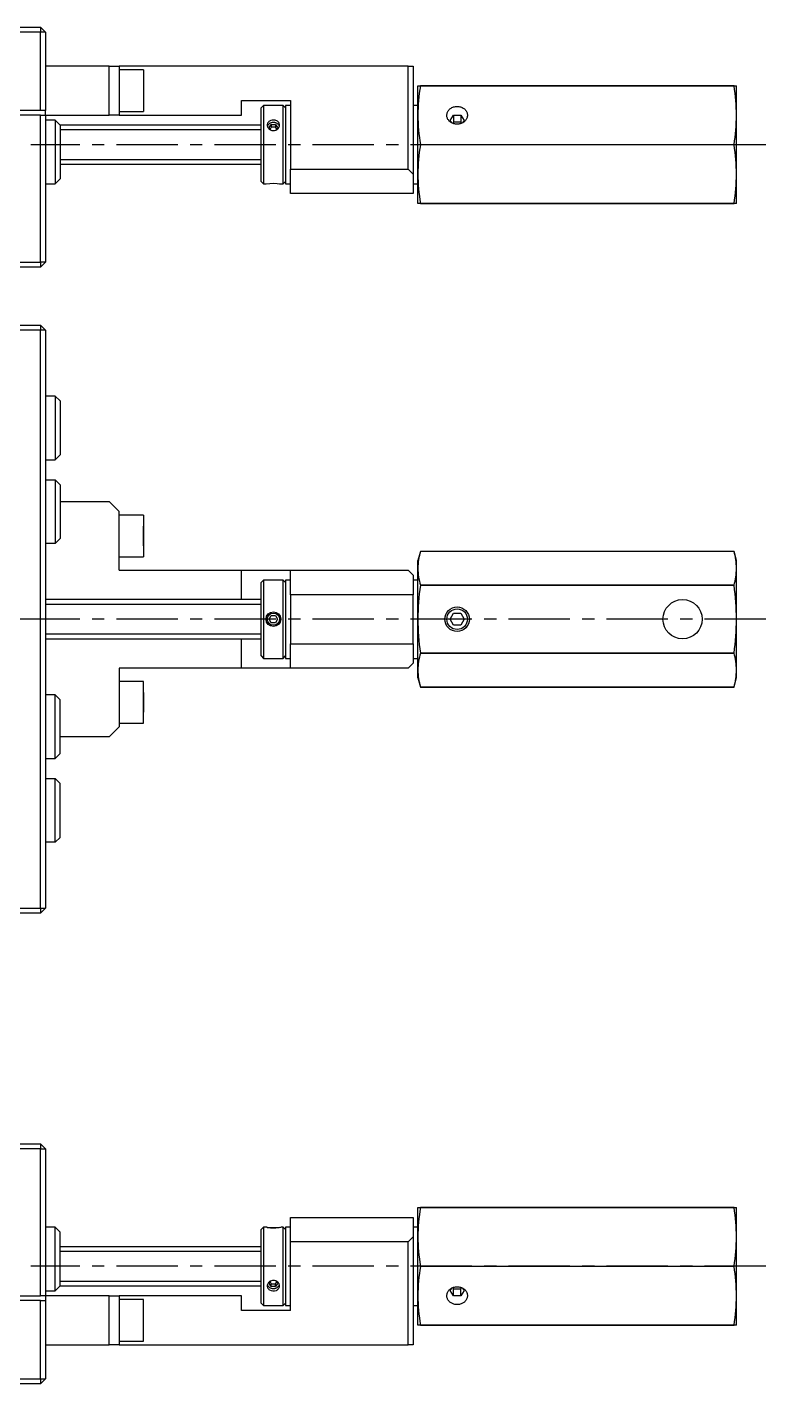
# Model space of a CAD drawing. Extents: x 10 to 673, y 6 to 288.
# Drawn here: x 190.2 to 341, y 11.5 to 288.5 of the extents above; entities that cross this region are included whole.
import ezdxf

# ---------------------------------------------------------------- set-up
doc = ezdxf.new("R2010")
doc.units = 0
doc.header["$LTSCALE"] = 10
doc.linetypes.add('CENTER', pattern=[2, 1.25, -0.25, 0.25, -0.25])
doc.layers.get('0').update_dxf_attribs({"linetype": 'CONTINUOUS'})
doc.layers.add('CENTER', color=1, linetype='CENTER')

msp = doc.modelspace()

# ---------------------------------------------------------------- linework, layer by layer
at = {"color": 7, "linetype": 'CONTINUOUS'}
for p, q in [((75, 288.5), (193, 288.5)), ((193, 288.5), (193, 287.5)), ((194, 287.5), (193, 288.5)), ((193, 287.5), (75, 287.5)), ((193, 271.5), (193, 287.5)), ((194, 287.5), (193, 287.5)), ((194, 287.5), (194, 271.5)), ((207, 280.5), (194, 280.5)), ((207, 270.5), (207, 280.5)), ((207, 280.5), (209, 280.5)), ((209, 280.5), (209, 270.5)), ((268, 280.5), (209, 280.5)), ((268, 259.5), (268, 280.5)), ((268, 280.5), (269, 280.5)), ((269, 280.5), (269, 258.5)), ((214, 279.75), (209, 279.75)), ((214, 279.75), (214, 271.25)), ((270, 276.5), (270.495706, 276.5)), ((270, 270.5), (270, 276.5)), ((270.495706, 276.488896), (270.495706, 276.5)), ((270.495706, 276.5), (334.504294, 276.5)), ((334.504294, 276.488896), (270.495706, 276.488896)), ((334.504294, 276.488896), (334.504294, 276.5)), ((334.504294, 276.5), (335, 276.5)), ((335, 270.5), (335, 276.5)), ((193, 271.5), (180.01, 271.5)), ((194, 271.5), (193, 271.5)), ((194, 270.5), (194, 271.5)), ((234, 273.5), (244, 273.5)), ((234, 270.5), (234, 273.5)), ((238.5, 272.5), (238, 272)), ((238, 257), (238, 272)), ((238.5, 272.5), (238.5, 256.5)), ((242.5, 272.5), (238.5, 272.5)), ((242.5, 256.5), (242.5, 272.5)), ((243, 272), (242.5, 272.5)), ((243, 272.5), (243, 264.5)), ((244, 272.5), (243, 272.5)), ((244, 273.5), (244, 259.5)), ((270, 272.5), (269, 272.5)), ((276.181347, 271.409327), (276.279781, 271.543137)), ((276.279781, 271.543137), (276.391307, 271.669008)), ((276.391307, 271.669008), (276.515076, 271.785982)), ((276.515076, 271.785982), (276.650146, 271.893169)), ((276.650146, 271.893169), (276.795489, 271.989754)), ((276.795489, 271.989754), (276.95, 272.075)), ((276.95, 272.075), (277.112502, 272.14826)), ((277.112502, 272.14826), (277.281758, 272.208975)), ((277.281758, 272.208975), (277.45648, 272.256684)), ((277.45648, 272.256684), (277.635339, 272.291024)), ((277.635339, 272.291024), (277.816973, 272.311733)), ((277.816973, 272.311733), (278, 272.318653)), ((278, 272.318653), (278.183027, 272.311733)), ((278.183027, 272.311733), (278.364661, 272.291024)), ((278.364661, 272.291024), (278.54352, 272.256684)), ((278.54352, 272.256684), (278.718242, 272.208975)), ((278.718242, 272.208975), (278.887498, 272.14826)), ((278.887498, 272.14826), (279.05, 272.075)), ((279.05, 272.075), (279.204511, 271.989754)), ((279.204511, 271.989754), (279.349854, 271.893169)), ((279.349854, 271.893169), (279.484924, 271.785982)), ((279.484924, 271.785982), (279.608693, 271.669008)), ((279.608693, 271.669008), (279.720219, 271.543137)), ((279.720219, 271.543137), (279.818653, 271.409327)), ((193, 270.5), (146.01, 270.5)), ((193, 240.5), (193, 270.5)), ((193, 270.5), (194, 270.5)), ((194, 270.5), (207, 270.5)), ((194, 270.5), (194, 240.5)), ((196, 269.5), (194, 269.5)), ((196, 269.5), (196, 263)), ((197, 268.5), (196, 269.5)), ((209, 270.5), (207, 270.5)), ((209, 271.25), (214, 271.25)), ((209, 270.5), (234, 270.5)), ((239.281873, 268.740441), (239.256498, 268.60969)), ((239.328078, 268.870668), (239.281873, 268.740441)), ((239.392241, 268.991017), (239.328078, 268.870668)), ((239.473836, 269.102195), (239.392241, 268.991017)), ((239.573356, 269.204494), (239.473836, 269.102195)), ((239.504722, 268.654936), (239.571443, 268.724715)), ((239.571443, 268.724715), (239.644668, 268.789418)), ((239.684632, 269.292366), (239.573356, 269.204494)), ((239.644668, 268.789418), (239.723884, 268.848592)), ((239.810302, 269.36872), (239.684632, 269.292366)), ((239.723884, 268.848592), (239.808536, 268.901822)), ((239.808536, 268.901822), (239.89803, 268.948736)), ((239.946648, 269.431226), (239.810302, 269.36872)), ((239.89803, 268.948736), (239.991741, 268.989004)), ((239.991741, 268.989004), (240.089012, 269.022346)), ((240.089012, 269.022346), (240.189162, 269.048527)), ((240.189162, 269.048527), (240.291488, 269.067365)), ((240.291488, 269.067365), (240.395275, 269.078726)), ((240.395275, 269.078726), (240.499796, 269.082532)), ((240.499796, 269.082532), (240.604318, 269.078755)), ((240.604318, 269.078755), (240.708109, 269.067423)), ((240.708109, 269.067423), (240.810443, 269.048615)), ((240.810443, 269.048615), (240.910602, 269.022462)), ((240.910602, 269.022462), (241.007886, 268.989148)), ((241.007886, 268.989148), (241.101612, 268.948906)), ((241.101612, 268.948906), (241.191124, 268.902017)), ((241.308498, 269.297097), (241.180225, 269.373692)), ((241.191124, 268.902017), (241.275796, 268.848811)), ((241.275796, 268.848811), (241.355034, 268.78966)), ((241.421483, 269.209091), (241.308498, 269.297097)), ((241.355034, 268.78966), (241.428284, 268.724977)), ((241.519668, 269.109789), (241.421483, 269.209091)), ((241.428284, 268.724977), (241.495031, 268.655217)), ((241.602863, 268.998721), (241.519668, 269.109789)), ((241.66684, 268.881954), (241.602863, 268.998721)), ((241.713856, 268.755623), (241.66684, 268.881954)), ((241.741717, 268.623741), (241.713856, 268.755623)), ((270, 258.5), (270, 270.5)), ((275.9, 270.5), (275.907991, 270.658506)), ((275.906474, 270.35731), (275.9, 270.5)), ((275.925854, 270.2155), (275.906474, 270.35731)), ((275.907991, 270.658506), (275.931904, 270.815806)), ((275.958023, 270.075444), (275.925854, 270.2155)), ((275.931904, 270.815806), (275.971556, 270.970702)), ((276.002781, 269.938005), (275.958023, 270.075444)), ((275.971556, 270.970702), (276.026645, 271.122016)), ((276.059853, 269.804031), (276.002781, 269.938005)), ((276.026645, 271.122016), (276.096754, 271.268596)), ((276.128886, 269.674349), (276.059853, 269.804031)), ((276.096754, 271.268596), (276.181347, 271.409327)), ((276.209456, 269.549756), (276.128886, 269.674349)), ((276.301064, 269.431022), (276.209456, 269.549756)), ((276.403147, 269.318879), (276.301064, 269.431022)), ((276.515076, 269.214018), (276.403147, 269.318879)), ((276.636159, 269.117085), (276.515076, 269.214018)), ((276.556624, 269.451656), (277.278312, 270.534188)), ((276.933892, 268.93399), (276.556624, 269.451656)), ((276.765651, 269.028679), (276.636159, 269.117085)), ((276.902753, 268.949343), (276.765651, 269.028679)), ((277.04662, 268.879568), (276.902753, 268.949343)), ((277.196365, 268.819783), (277.04662, 268.879568)), ((277.278312, 269.082532), (277.121929, 268.847958)), ((277.351064, 268.770358), (277.196365, 268.819783)), ((277.278312, 270.534188), (278.721688, 270.534188)), ((277.278312, 270.534188), (277.278312, 269.082532)), ((278.721688, 269.082532), (277.278312, 269.082532)), ((277.509765, 268.731596), (277.351064, 268.770358)), ((277.671488, 268.703737), (277.509765, 268.731596)), ((277.835236, 268.686953), (277.671488, 268.703737)), ((278.328512, 268.703737), (278.164764, 268.686953)), ((278.490235, 268.731596), (278.328512, 268.703737)), ((278.648936, 268.770358), (278.490235, 268.731596)), ((278.803635, 268.819783), (278.648936, 268.770358)), ((278.721688, 270.534188), (279.443376, 269.451656)), ((278.721688, 270.534188), (278.721688, 269.082532)), ((278.878071, 268.847958), (278.721688, 269.082532)), ((278.95338, 268.879568), (278.803635, 268.819783)), ((279.097247, 268.949343), (278.95338, 268.879568)), ((279.443376, 269.451656), (279.065955, 268.933759)), ((279.234349, 269.028679), (279.097247, 268.949343)), ((279.363841, 269.117085), (279.234349, 269.028679)), ((279.484924, 269.214018), (279.363841, 269.117085)), ((279.596853, 269.318879), (279.484924, 269.214018)), ((279.698936, 269.431022), (279.596853, 269.318879)), ((279.790544, 269.549756), (279.698936, 269.431022)), ((279.871114, 269.674349), (279.790544, 269.549756)), ((279.818653, 271.409327), (279.903246, 271.268596)), ((279.940147, 269.804031), (279.871114, 269.674349)), ((279.903246, 271.268596), (279.973355, 271.122016)), ((279.997219, 269.938005), (279.940147, 269.804031)), ((279.973355, 271.122016), (280.028444, 270.970702)), ((280.041977, 270.075444), (279.997219, 269.938005)), ((280.028444, 270.970702), (280.068096, 270.815806)), ((280.074146, 270.2155), (280.041977, 270.075444)), ((280.068096, 270.815806), (280.092009, 270.658506)), ((280.093526, 270.35731), (280.074146, 270.2155)), ((280.092009, 270.658506), (280.1, 270.5)), ((280.1, 270.5), (280.093526, 270.35731)), ((335, 258.5), (335, 270.5)), ((197, 268.5), (197, 263)), ((237.999981, 268.5), (197, 268.5)), ((239.256498, 268.60969), (239.25, 268.500001)), ((239.25, 268.500001), (239.257578, 268.380388)), ((239.257578, 268.380388), (239.283914, 268.246949)), ((239.283259, 268.248054), (239.31147, 268.335295)), ((239.283914, 268.246949), (239.3297, 268.113627)), ((239.31147, 268.335295), (239.348006, 268.420188)), ((239.3297, 268.113627), (239.393949, 267.98505)), ((239.348006, 268.420188), (239.392611, 268.502137)), ((239.392611, 268.502137), (239.444972, 268.58057)), ((239.393949, 267.98505), (239.474156, 267.865473)), ((239.444972, 268.58057), (239.504722, 268.654936)), ((239.633975, 268), (240.066987, 268.649519)), ((239.985358, 267.472925), (239.633975, 268)), ((240.066987, 268.049519), (239.833975, 267.7)), ((240.066987, 268.649519), (240.933013, 268.649519)), ((240.066987, 268.649519), (240.066987, 268.049519)), ((240.933013, 268.049519), (240.066987, 268.049519)), ((240.933013, 268.649519), (241.366025, 268)), ((240.933013, 268.649519), (240.933013, 268.049519)), ((241.166025, 267.7), (240.933013, 268.049519)), ((241.366025, 268), (241.014459, 267.472651)), ((241.433917, 267.758845), (241.530785, 267.871995)), ((241.495031, 268.655217), (241.554809, 268.580868)), ((241.530785, 267.871995), (241.611631, 267.994727)), ((241.554809, 268.580868), (241.6072, 268.50245)), ((241.6072, 268.50245), (241.651835, 268.420514)), ((241.611631, 267.994727), (241.675873, 268.127135)), ((241.651835, 268.420514), (241.688403, 268.335631)), ((241.675873, 268.127135), (241.719496, 268.259971)), ((241.688403, 268.335631), (241.716647, 268.248399)), ((241.719496, 268.259971), (241.744461, 268.397855)), ((241.75, 268.499998), (241.741717, 268.623741)), ((241.744461, 268.397855), (241.75, 268.499998)), ((278, 268.681347), (277.835236, 268.686953)), ((278.164764, 268.686953), (278, 268.681347)), ((243, 264.5), (243, 256.5)), ((270.495706, 264.488896), (270.495706, 264.511104)), ((270.495706, 264.511104), (334.504294, 264.511104)), ((334.504294, 264.488896), (270.495706, 264.488896)), ((334.504294, 264.488896), (334.504294, 264.511104)), ((196, 263), (196, 256.5)), ((197, 263), (197, 257.5)), ((197, 260.5), (237.999981, 260.5)), ((244, 254.5), (244, 259.5)), ((244, 259.5), (268, 259.5)), ((269, 258.5), (268, 259.5)), ((269, 258.5), (269, 254.5)), ((270, 252.5), (270, 258.5)), ((335, 252.5), (335, 258.5)), ((194, 256.5), (196, 256.5)), ((196, 256.5), (197, 257.5)), ((238, 257), (238.5, 256.5)), ((238.5, 256.5), (239.000005, 256.5)), ((241.75, 256.5), (242.5, 256.5)), ((242.5, 256.5), (243, 257)), ((243, 256.5), (244, 256.5)), ((269, 256.5), (270, 256.5)), ((269, 254.5), (244, 254.5)), ((270.495706, 252.5), (270, 252.5)), ((270.495706, 252.511104), (334.504294, 252.511104)), ((270.495706, 252.5), (270.495706, 252.511104)), ((334.504294, 252.5), (270.495706, 252.5)), ((334.504294, 252.5), (334.504294, 252.511104)), ((335, 252.5), (334.504294, 252.5)), ((75, 240.5), (193, 240.5)), ((193, 239.5), (75, 239.5)), ((193, 240.5), (193, 239.5)), ((194, 240.5), (193, 240.5)), ((194, 240.5), (193, 239.5)), ((75, 227.621019), (193, 227.621019)), ((193, 227.621019), (193, 226.621019)), ((194, 226.621019), (193, 227.621019)), ((193, 226.621019), (75, 226.621019)), ((193, 108.621019), (193, 226.621019)), ((194, 226.621019), (193, 226.621019)), ((194, 226.621019), (194, 108.621019)), ((196, 213.171019), (194, 213.171019)), ((196, 213.171019), (196, 200.171019)), ((197, 212.171019), (196, 213.171019)), ((197, 212.171019), (197, 201.171019)), ((194, 200.171019), (196, 200.171019)), ((196, 200.171019), (197, 201.171019)), ((194, 196.071019), (196, 196.071019)), ((196, 196.071019), (196, 183.071019)), ((196, 196.071019), (197, 195.071019)), ((197, 195.071019), (197, 184.071019)), ((197, 191.621019), (207, 191.621019)), ((209, 189.621019), (207, 191.621019)), ((209, 177.621019), (209, 189.621019)), ((214, 188.871019), (209, 188.871019)), ((214, 188.871019), (214, 180.371019)), ((214, 188.871019), (214, 180.371019)), ((214, 184.621019), (214, 186.621019)), ((214, 186.621019), (214, 184.621019)), ((196, 183.071019), (194, 183.071019)), ((197, 184.071019), (196, 183.071019)), ((214, 182.621019), (214, 184.621019)), ((214, 184.621019), (214, 182.621019)), ((209, 180.371019), (214, 180.371019)), ((270.495706, 181.471019), (270, 179.621019)), ((334.504294, 181.471014), (270.495706, 181.471014)), ((335, 179.621019), (334.504294, 181.471019)), ((209, 177.621019), (234, 177.621019)), ((234, 171.621019), (234, 177.621019)), ((234, 177.621019), (244, 177.621019)), ((244, 177.621019), (268, 177.621019)), ((244, 172.621019), (244, 177.621019)), ((269, 176.621019), (268, 177.621019)), ((270, 178.013324), (270, 179.621019)), ((270, 167.621019), (270, 178.013324)), ((335, 178.013324), (335, 179.621019)), ((335, 167.621019), (335, 178.013324)), ((238.5, 175.621019), (238, 175.121019)), ((238, 167.621019), (238, 175.121019)), ((238.5, 175.621019), (238.5, 167.621019)), ((242.5, 175.621019), (238.5, 175.621019)), ((242.5, 159.621019), (242.5, 175.621019)), ((243, 175.121019), (242.5, 175.621019)), ((243, 175.621019), (243, 159.621019)), ((244, 175.621019), (243, 175.621019)), ((269, 176.621019), (269, 172.621019)), ((270, 175.621019), (269, 175.621019)), ((270.495706, 174.5364), (270.495706, 174.555633)), ((270.495706, 174.555633), (334.504294, 174.555633)), ((334.504294, 174.5364), (270.495706, 174.5364)), ((334.504294, 174.5364), (334.504294, 174.555633)), ((269, 172.621019), (244, 172.621019)), ((244, 172.621019), (244, 162.621019)), ((269, 162.621019), (269, 172.621019)), ((237.999981, 171.621019), (194, 171.621019)), ((238, 160.121019), (238, 167.621019)), ((238.5, 167.621019), (238.5, 159.621019)), ((239.633975, 167.621019), (240.066987, 168.371019)), ((240.066987, 166.871019), (239.633975, 167.621019)), ((240.066987, 168.371019), (240.933013, 168.371019)), ((240.933013, 166.871019), (240.066987, 166.871019)), ((240.933013, 168.371019), (241.366025, 167.621019)), ((241.366025, 167.621019), (240.933013, 166.871019)), ((270, 157.228714), (270, 167.621019)), ((276.556624, 167.621019), (277.278312, 168.871019)), ((277.278312, 166.371019), (276.556624, 167.621019)), ((277.278312, 168.871019), (278.721688, 168.871019)), ((278.721688, 166.371019), (277.278312, 166.371019)), ((278.721688, 168.871019), (279.443376, 167.621019)), ((279.443376, 167.621019), (278.721688, 166.371019)), ((335, 157.228714), (335, 167.621019)), ((194, 163.621019), (237.999981, 163.621019)), ((234, 157.621019), (234, 163.621019)), ((244, 162.621019), (269, 162.621019)), ((244, 157.621019), (244, 162.621019)), ((269, 162.621019), (269, 158.621019)), ((270.495706, 160.705637), (334.504294, 160.705637)), ((270.495706, 160.686405), (270.495706, 160.705637)), ((334.504294, 160.686405), (270.495706, 160.686405)), ((334.504294, 160.686405), (334.504294, 160.705637)), ((238, 160.121019), (238.5, 159.621019)), ((238.5, 159.621019), (242.5, 159.621019)), ((242.5, 159.621019), (243, 160.121019)), ((243, 159.621019), (244, 159.621019)), ((268, 157.621019), (269, 158.621019)), ((269, 159.621019), (270, 159.621019)), ((209, 157.621019), (209, 145.621019)), ((234, 157.621019), (209, 157.621019)), ((244, 157.621019), (234, 157.621019)), ((268, 157.621019), (244, 157.621019)), ((270, 155.621019), (270, 157.228714)), ((270, 155.621019), (270.495706, 153.771019)), ((334.504294, 153.771019), (335, 155.621019)), ((335, 155.621019), (335, 157.228714)), ((214, 154.871019), (209, 154.871019)), ((214, 146.371019), (214, 154.871019)), ((214, 146.371019), (214, 154.871019)), ((214, 152.621019), (214, 150.621019)), ((214, 150.621019), (214, 152.621019)), ((270.495706, 153.771023), (334.504294, 153.771023)), ((334.504294, 153.771023), (270.495706, 153.771023)), ((196, 152.171019), (194, 152.171019)), ((196, 139.171019), (196, 152.171019)), ((197, 151.171019), (196, 152.171019)), ((197, 140.171019), (197, 151.171019)), ((214, 148.621019), (214, 150.621019)), ((214, 150.621019), (214, 148.621019)), ((207, 143.621019), (209, 145.621019)), ((209, 146.371019), (214, 146.371019)), ((207, 143.621019), (197, 143.621019)), ((194, 139.171019), (196, 139.171019)), ((196, 139.171019), (197, 140.171019)), ((194, 135.071019), (196, 135.071019)), ((196, 122.071019), (196, 135.071019)), ((196, 135.071019), (197, 134.071019)), ((197, 123.071019), (197, 134.071019)), ((196, 122.071019), (194, 122.071019)), ((197, 123.071019), (196, 122.071019)), ((75, 108.621019), (193, 108.621019)), ((193, 108.621019), (194, 108.621019)), ((193, 107.621019), (194, 108.621019)), ((193, 108.621019), (193, 107.621019)), ((193, 107.621019), (75, 107.621019)), ((75, 60.5), (193, 60.5)), ((193, 59.5), (75, 59.5)), ((193, 60.5), (194, 59.5)), ((193, 60.5), (193, 59.5)), ((193, 29.5), (193, 59.5)), ((193, 59.5), (194, 59.5)), ((194, 59.5), (194, 29.5)), ((270, 47.5), (270.495706, 47.5)), ((270, 41.5), (270, 47.5)), ((270.495706, 47.488896), (270.495706, 47.5)), ((270.495706, 47.5), (334.504294, 47.5)), ((334.504294, 47.488896), (270.495706, 47.488896)), ((334.504294, 47.488896), (334.504294, 47.5)), ((334.504294, 47.5), (335, 47.5)), ((335, 41.5), (335, 47.5)), ((244, 40.5), (244, 45.5)), ((244, 45.5), (269, 45.5)), ((269, 45.5), (269, 41.5)), ((196, 43.5), (194, 43.5)), ((196, 37), (196, 43.5)), ((197, 42.5), (196, 43.5)), ((197, 37), (197, 42.5)), ((238.5, 43.5), (238, 43)), ((238, 28), (238, 43)), ((238.5, 43.5), (238.5, 27.5)), ((239.250144, 43.5), (238.5, 43.5)), ((242.5, 43.5), (241.999995, 43.5)), ((242.5, 27.5), (242.5, 43.5)), ((243, 43), (242.5, 43.5)), ((243, 43.5), (243, 27.5)), ((244, 43.5), (243, 43.5)), ((270, 43.5), (269, 43.5)), ((237.999981, 39.5), (197, 39.5)), ((244, 26.5), (244, 40.5)), ((268, 40.5), (244, 40.5)), ((268, 40.5), (269, 41.5)), ((268, 19.5), (268, 40.5)), ((269, 41.5), (269, 19.5)), ((270, 29.5), (270, 41.5)), ((335, 29.5), (335, 41.5)), ((196, 30.5), (196, 37)), ((197, 31.5), (197, 37)), ((270.495706, 35.488896), (270.495706, 35.511104)), ((270.495706, 35.511104), (334.504294, 35.511104)), ((334.504294, 35.488896), (270.495706, 35.488896)), ((334.504294, 35.488896), (334.504294, 35.511104)), ((194, 30.5), (196, 30.5)), ((196, 30.5), (197, 31.5)), ((197, 31.5), (237.999981, 31.5)), ((239.250205, 31.519374), (239.25, 31.500001)), ((239.25, 31.500001), (239.257578, 31.381568)), ((239.262844, 31.65574), (239.250205, 31.519374)), ((239.257578, 31.381568), (239.283914, 31.252178)), ((239.295054, 31.791461), (239.262844, 31.65574)), ((239.311546, 31.664504), (239.283315, 31.751738)), ((239.283914, 31.252178), (239.3297, 31.125693)), ((239.347824, 31.927163), (239.295054, 31.791461)), ((239.3481, 31.57962), (239.311546, 31.664504)), ((239.3297, 31.125693), (239.393949, 31.006275)), ((239.417357, 32.05331), (239.347824, 31.927163)), ((239.392721, 31.49768), (239.3481, 31.57962)), ((239.445098, 31.419258), (239.392721, 31.49768)), ((239.393949, 31.006275), (239.474156, 30.897421)), ((239.505236, 32.173455), (239.417357, 32.05331)), ((239.504863, 31.344904), (239.445098, 31.419258)), ((239.474156, 30.897421), (239.572902, 30.79592)), ((239.571597, 31.275137), (239.504863, 31.344904)), ((239.608918, 32.283263), (239.505236, 32.173455)), ((239.644834, 31.210447), (239.571597, 31.275137)), ((239.572902, 30.79592), (239.685125, 30.707295)), ((239.724593, 32.37923), (239.608918, 32.283263)), ((239.633975, 32), (239.985405, 32.527146)), ((240.066987, 31.350481), (239.633975, 32)), ((239.72406, 31.151287), (239.644834, 31.210447)), ((239.808721, 31.098072), (239.72406, 31.151287)), ((239.898223, 31.051173), (239.808721, 31.098072)), ((239.833975, 32.3), (240.066987, 31.950481)), ((239.99194, 31.010919), (239.898223, 31.051173)), ((240.089215, 30.977593), (239.99194, 31.010919)), ((240.066987, 31.350481), (240.066987, 31.950481)), ((240.066987, 31.950481), (240.933013, 31.950481)), ((240.933013, 31.350481), (240.066987, 31.350481)), ((240.189367, 30.951427), (240.089215, 30.977593)), ((240.291695, 30.932605), (240.189367, 30.951427)), ((240.395481, 30.921259), (240.291695, 30.932605)), ((240.5, 30.917468), (240.395481, 30.921259)), ((240.604512, 30.921259), (240.5, 30.917468)), ((240.708291, 30.932603), (240.604512, 30.921259)), ((240.810612, 30.951422), (240.708291, 30.932603)), ((240.910758, 30.977585), (240.810612, 30.951422)), ((241.008028, 31.010907), (240.910758, 30.977585)), ((240.933013, 31.950481), (241.166025, 32.3)), ((241.366025, 32), (240.933013, 31.350481)), ((240.933013, 31.350481), (240.933013, 31.950481)), ((241.10174, 31.051155), (241.008028, 31.010907)), ((241.014691, 32.527002), (241.366025, 32)), ((241.191238, 31.098048), (241.10174, 31.051155)), ((241.109002, 30.592053), (241.240127, 30.659471)), ((241.275895, 31.151257), (241.191238, 31.098048)), ((241.240127, 30.659471), (241.36001, 30.740207)), ((241.355119, 31.210409), (241.275895, 31.151257)), ((241.428355, 31.275091), (241.355119, 31.210409)), ((241.36001, 30.740207), (241.468348, 30.835029)), ((241.519668, 32.142529), (241.421483, 32.253802)), ((241.49509, 31.344849), (241.428355, 31.275091)), ((241.468348, 30.835029), (241.55937, 30.939178)), ((241.554856, 31.419196), (241.49509, 31.344849)), ((241.602863, 32.020388), (241.519668, 32.142529)), ((241.607236, 31.497609), (241.554856, 31.419196)), ((241.55937, 30.939178), (241.635149, 31.055318)), ((241.66684, 31.894526), (241.602863, 32.020388)), ((241.651862, 31.57954), (241.607236, 31.497609)), ((241.635149, 31.055318), (241.692469, 31.179771)), ((241.688421, 31.664416), (241.651862, 31.57954)), ((241.713856, 31.761192), (241.66684, 31.894526)), ((241.716658, 31.751642), (241.688421, 31.664416)), ((241.692469, 31.179771), (241.729854, 31.30799)), ((241.741717, 31.625031), (241.713856, 31.761192)), ((241.729854, 31.30799), (241.748355, 31.444696)), ((241.75, 31.499998), (241.741717, 31.625031)), ((241.748355, 31.444696), (241.75, 31.499998)), ((276.181347, 30.409327), (276.279781, 30.543137)), ((276.279781, 30.543137), (276.391307, 30.669008)), ((276.391307, 30.669008), (276.515076, 30.785982)), ((276.515076, 30.785982), (276.650146, 30.893169)), ((276.556624, 30.548344), (276.934045, 31.066241)), ((277.278312, 29.465812), (276.556624, 30.548344)), ((276.650146, 30.893169), (276.795489, 30.989754)), ((276.795489, 30.989754), (276.95, 31.075)), ((276.95, 31.075), (277.112502, 31.14826)), ((277.112502, 31.14826), (277.281758, 31.208975)), ((277.121929, 31.152042), (277.278312, 30.917468)), ((277.278312, 29.465812), (277.278312, 30.917468)), ((277.278312, 30.917468), (278.721688, 30.917468)), ((277.281758, 31.208975), (277.45648, 31.256684)), ((277.45648, 31.256684), (277.635339, 31.291024)), ((277.635339, 31.291024), (277.816973, 31.311733)), ((277.816973, 31.311733), (278, 31.318653)), ((278, 31.318653), (278.183027, 31.311733)), ((278.183027, 31.311733), (278.364661, 31.291024)), ((278.364661, 31.291024), (278.54352, 31.256684)), ((278.54352, 31.256684), (278.718242, 31.208975)), ((278.718242, 31.208975), (278.887498, 31.14826)), ((278.721688, 30.917468), (278.878071, 31.152042)), ((278.721688, 29.465812), (278.721688, 30.917468)), ((279.443376, 30.548344), (278.721688, 29.465812)), ((278.887498, 31.14826), (279.05, 31.075)), ((279.05, 31.075), (279.204511, 30.989754)), ((279.066108, 31.06601), (279.443376, 30.548344)), ((279.204511, 30.989754), (279.349854, 30.893169)), ((279.349854, 30.893169), (279.484924, 30.785982)), ((279.484924, 30.785982), (279.608693, 30.669008)), ((279.608693, 30.669008), (279.720219, 30.543137)), ((279.720219, 30.543137), (279.818653, 30.409327)), ((182, 29.5), (193, 29.5)), ((193, 28.5), (182, 28.5)), ((194, 29.5), (193, 29.5)), ((193, 12.5), (193, 28.5)), ((193, 28.5), (194, 28.5)), ((194, 29.5), (194, 28.5)), ((207, 29.5), (194, 29.5)), ((194, 28.5), (194, 12.5)), ((207, 19.5), (207, 29.5)), ((207, 29.5), (209, 29.5)), ((209, 29.5), (209, 19.5)), ((234, 29.5), (209, 29.5)), ((214, 28.75), (209, 28.75)), ((214, 20.25), (214, 28.75)), ((234, 26.5), (234, 29.5)), ((238, 28), (238.5, 27.5)), ((242.5, 27.5), (243, 28)), ((270, 23.5), (270, 29.5)), ((275.9, 29.5), (275.907991, 29.658506)), ((275.906474, 29.35731), (275.9, 29.5)), ((275.925854, 29.2155), (275.906474, 29.35731)), ((275.907991, 29.658506), (275.931904, 29.815806)), ((275.958023, 29.075444), (275.925854, 29.2155)), ((275.931904, 29.815806), (275.971556, 29.970702)), ((276.002781, 28.938005), (275.958023, 29.075444)), ((275.971556, 29.970702), (276.026645, 30.122016)), ((276.059853, 28.804031), (276.002781, 28.938005)), ((276.026645, 30.122016), (276.096754, 30.268596)), ((276.128886, 28.674349), (276.059853, 28.804031)), ((276.096754, 30.268596), (276.181347, 30.409327)), ((276.209456, 28.549756), (276.128886, 28.674349)), ((276.301064, 28.431022), (276.209456, 28.549756)), ((276.403147, 28.318879), (276.301064, 28.431022)), ((276.515076, 28.214018), (276.403147, 28.318879)), ((276.636159, 28.117085), (276.515076, 28.214018)), ((276.765651, 28.028679), (276.636159, 28.117085)), ((276.902753, 27.949343), (276.765651, 28.028679)), ((277.04662, 27.879568), (276.902753, 27.949343)), ((277.196365, 27.819783), (277.04662, 27.879568)), ((277.351064, 27.770358), (277.196365, 27.819783)), ((278.721688, 29.465812), (277.278312, 29.465812)), ((277.509765, 27.731596), (277.351064, 27.770358)), ((277.671488, 27.703737), (277.509765, 27.731596)), ((277.835236, 27.686953), (277.671488, 27.703737)), ((278.328512, 27.703737), (278.164764, 27.686953)), ((278.490235, 27.731596), (278.328512, 27.703737)), ((278.648936, 27.770358), (278.490235, 27.731596)), ((278.803635, 27.819783), (278.648936, 27.770358)), ((278.95338, 27.879568), (278.803635, 27.819783)), ((279.097247, 27.949343), (278.95338, 27.879568)), ((279.234349, 28.028679), (279.097247, 27.949343)), ((279.363841, 28.117085), (279.234349, 28.028679)), ((279.484924, 28.214018), (279.363841, 28.117085)), ((279.596853, 28.318879), (279.484924, 28.214018)), ((279.698936, 28.431022), (279.596853, 28.318879)), ((279.790544, 28.549756), (279.698936, 28.431022)), ((279.871114, 28.674349), (279.790544, 28.549756)), ((279.818653, 30.409327), (279.903246, 30.268596)), ((279.940147, 28.804031), (279.871114, 28.674349)), ((279.903246, 30.268596), (279.973355, 30.122016)), ((279.997219, 28.938005), (279.940147, 28.804031)), ((279.973355, 30.122016), (280.028444, 29.970702)), ((280.041977, 29.075444), (279.997219, 28.938005)), ((280.028444, 29.970702), (280.068096, 29.815806)), ((280.074146, 29.2155), (280.041977, 29.075444)), ((280.068096, 29.815806), (280.092009, 29.658506)), ((280.093526, 29.35731), (280.074146, 29.2155)), ((280.092009, 29.658506), (280.1, 29.5)), ((280.1, 29.5), (280.093526, 29.35731)), ((335, 23.5), (335, 29.5)), ((244, 26.5), (234, 26.5)), ((238.5, 27.5), (242.5, 27.5)), ((243, 27.5), (244, 27.5)), ((269, 27.5), (270, 27.5)), ((278, 27.681347), (277.835236, 27.686953)), ((278.164764, 27.686953), (278, 27.681347)), ((270.495706, 23.5), (270, 23.5)), ((270.495706, 23.511104), (334.504294, 23.511104)), ((270.495706, 23.5), (270.495706, 23.511104)), ((334.504294, 23.5), (270.495706, 23.5)), ((334.504294, 23.5), (334.504294, 23.511104)), ((335, 23.5), (334.504294, 23.5)), ((194, 19.5), (207, 19.5)), ((209, 19.5), (207, 19.5)), ((209, 20.25), (214, 20.25)), ((209, 19.5), (268, 19.5)), ((269, 19.5), (268, 19.5)), ((75, 12.5), (193, 12.5)), ((193, 11.5), (75, 11.5)), ((193, 12.5), (194, 12.5)), ((193, 11.5), (194, 12.5)), ((193, 12.5), (193, 11.5))]:
    msp.add_line(p, q, dxfattribs=at)
at = {"color": 3, "linetype": 'CONTINUOUS'}
for p, q in [((237.999981, 267.5), (197, 267.5)), ((197, 261.5), (237.999981, 261.5)), ((239.000005, 256.5), (240.5, 256.641882)), ((240.5, 256.641882), (241.999995, 256.5)), ((237.999981, 170.621019), (194, 170.621019)), ((194, 164.621019), (237.999981, 164.621019)), ((239.242981, 43.458022), (239.000005, 43.5)), ((237.999981, 38.5), (197, 38.5)), ((197, 32.5), (237.999981, 32.5))]:
    msp.add_line(p, q, dxfattribs=at)
for centre, radius in [((240.499613, 167.621076), 1.499943), ((278, 167.621019), 2.5)]:
    msp.add_circle(centre, radius, dxfattribs=at)
at = {"color": 7, "linetype": 'CONTINUOUS'}
for centre, radius in [((278, 167.621019), 2.1), ((324, 167.621019), 4), ((240.500046, 167.621294), 1.249954)]:
    msp.add_circle(centre, radius, dxfattribs=at)
for centre, radius, start, end in [((308.405474, 270.336109), 38.405824, 170.781232, 179.755499), ((296.238498, 270.306641), 38.761984, 0.285814, 9.177455), ((240.496599, 268.002348), 1.531058, 89.87271149, 111.05085309), ((240.509479, 268.045336), 1.488096, 63.20874879, 90.36495915), ((308.761502, 270.693359), 38.761984, 180.285814, 189.177455), ((296.227979, 270.69423), 38.772508, 350.823754, 359.712977), ((240.501109, 268.677323), 1.309096, 218.3278875, 315.44347893), ((308.393746, 258.33708), 38.394092, 170.779858, 179.756873), ((296.238498, 258.306641), 38.761984, 0.285814, 9.177455), ((308.759636, 258.693205), 38.760117, 180.2856, 189.177669), ((296.594526, 258.663891), 38.405824, 350.781232, 359.755499), ((283.226532, 177.881503), 13.227189, 164.253971, 179.428985), ((321.778933, 177.882286), 13.221717, 0.567856, 15.749188), ((283.221067, 178.144361), 13.221717, 180.567856, 195.749188), ((321.773468, 178.145145), 13.227189, 344.253971, 359.428985), ((321.547121, 167.401493), 51.547588, 172.043919, 179.755994), ((283.47108, 167.402798), 51.529382, 0.242642, 7.957445), ((320.578547, 167.771116), 50.57877, 180.17003, 188.030057), ((284.413849, 167.771661), 50.586375, 351.970535, 359.829378), ((283.226532, 157.096893), 13.227189, 164.253971, 179.428985), ((321.778933, 157.097676), 13.221717, 0.567856, 15.749188), ((283.221067, 157.359752), 13.221717, 180.567856, 195.749188), ((321.773468, 157.360535), 13.227189, 344.253971, 359.428985), ((308.773591, 41.30564), 38.774078, 170.823935, 179.712796), ((296.238498, 41.306641), 38.761984, 0.285814, 9.177455), ((240.5, 51.402277), 8.00053, 261.011301, 278.988699), ((308.761502, 41.693359), 38.761984, 180.285814, 189.177455), ((296.226409, 41.69436), 38.774078, 350.823935, 359.712796), ((308.773591, 29.30564), 38.774078, 170.823935, 179.712796), ((296.238498, 29.306641), 38.761984, 0.285814, 9.177455), ((240.504694, 31.979503), 1.513343, 237.20998311, 293.53567938), ((240.498595, 31.318834), 1.312829, 89.93870238, 126.12638221), ((240.503678, 31.328097), 1.30357, 45.24553555, 90.16167353), ((308.761502, 29.693359), 38.761984, 180.285814, 189.177455), ((296.226409, 29.69436), 38.774078, 350.823935, 359.712796)]:
    msp.add_arc(centre, radius, start, end, dxfattribs=at)
at = {"color": 3, "linetype": 'CONTINUOUS'}
msp.add_arc((240.501761, 51.342376), 7.984208, 260.928978, 280.815655, dxfattribs=at)
at = {"layer": 'CENTER', "color": 1, "linetype": 'CENTER'}
for p, q in [((341, 264.5), (191, 264.5)), ((341, 167.621019), (188, 167.621019)), ((341, 35.5), (191, 35.5))]:
    msp.add_line(p, q, dxfattribs=at)

doc.saveas('drawing.dxf')
